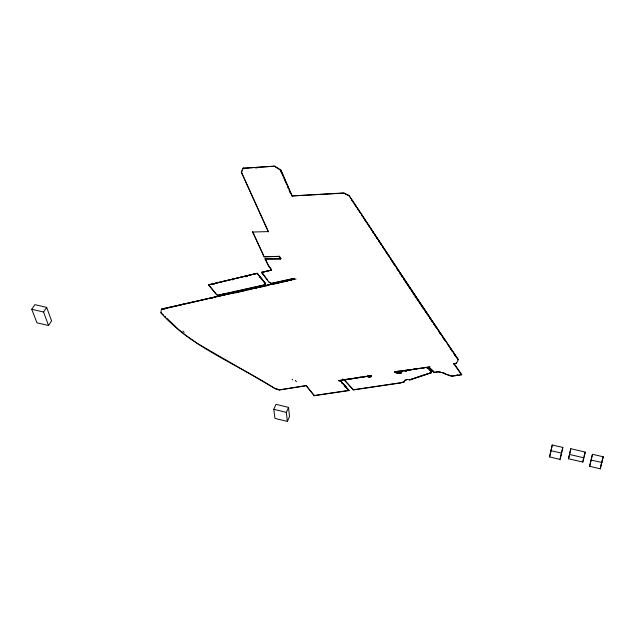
<?xml version="1.0" encoding="UTF-8"?>
<svg xmlns="http://www.w3.org/2000/svg" width="635" height="635" viewBox="0 0 635 635"><rect width="100%" height="100%" fill="white"/><g stroke="black" fill="none" stroke-linecap="round" stroke-linejoin="round"><path stroke-width="0.95" d="M338.717 380.452L341.027 381.397L348.94 390.581L313.722 395.78L314.063 395.407L306.276 385.739L279.209 389.946L274.955 388.66C236.799 363.839 191.841 347.543 160.869 312.849L161.441 309.11L294.354 279.13L293.87 278.471L271.129 283.496L269.049 282.273L261.564 272.478L271.693 269.891L268.28 265.113L265.152 258.675L281.107 258.667M400.725 382.714L353.346 389.747L345.075 380.762L353.266 389.946L400.645 382.953L404.582 381.675L404.424 380.587L407.781 379.412L409.678 379.944L431.141 372.856L431.371 371.546L427.752 367.919L426.228 367.435L402.272 371.11L401.368 372.872L397.351 373.253L395.002 372.435L394.7 371.8L395.073 372.229M431.371 371.546L431.141 372.856M265.025 284.893L265.366 283.337L257.286 273.288L208.574 284.972L216.432 294.64L217.956 295.458L265.025 284.893L265.366 283.337M600.273 468.828L603.25 456.756L592.447 454.311L589.645 466.304L600.273 468.828L601.194 464.01M589.645 466.304L592.447 454.311M582.787 462.034L585.287 452.112L570.794 448.707L568.539 458.787L582.787 462.034L583.573 458.2M212.646 284.512L212.796 283.797L213.614 283.789L213.852 284.274L212.796 283.797L212.534 284.282L213.614 283.789L213.971 284.504M549.6 456.93L552.228 445.016L562.84 447.413L560.046 459.415L549.6 456.93L552.228 445.016M461.685 374.952L453.652 363.657L454.342 363.855L461.756 374.737L451.779 376.237C445.921 375.007 440.634 370.364 434.364 372.539L429.435 368.109L429.752 366.768M568.539 458.787L570.794 448.707M560.046 459.415L562.84 447.413M245.856 276.773L246.015 276.098L246.761 276.066L245.753 276.606L246.761 276.066M345.559 387.255L345.456 386.223L344.726 386.215L345.734 386.818L344.726 386.215M601.647 462.145L603.25 456.756M405.106 371.292L405.305 370.657L406.122 370.689L406.479 371.118L405.305 370.657L405.154 371.062L406.122 370.689L406.432 371.34M458.192 359.799L453.874 353.409M437.555 329.295L349.163 195.882L343.757 193.175L292.148 195.937L343.86 192.945L349.258 195.675L407.194 283.813L458.295 359.64L409.543 287.647M583.97 456.279L585.287 452.112M456.406 363.268L458.367 359.426M456.621 363.156L453.581 363.863M443.087 372.793L445.937 374.142L443.159 372.57M434.364 372.539L429.435 368.109M429.57 367.601L432.887 370.935M431.292 371.785L427.752 367.919M409.678 379.944L431.221 372.618L409.75 379.738M407.067 379.452L404.495 380.381M404.424 380.587L404.654 381.468M404.582 381.675L400.717 382.746M401.368 372.872L400.566 372.721L400.979 373.245M241.379 172.196L268.375 231.775L241.379 172.196L242.824 168.291L274.661 166.172L280.853 170.053L292.148 195.937M398.939 372.896L395.002 372.435M397.629 371.324L399.193 371.11M397.351 373.253L401.447 372.65M369.618 376.896L367.808 376.253L345.638 379.817L345.075 380.762M367.721 376.484L369.284 377.174L371.142 376.706L371.443 375.42M371.142 376.706L369.284 377.174M368.784 375.825L368.173 375.364M345.638 379.817L345.154 380.563M348.94 390.581L341.035 381.373L349.02 390.382M340.947 381.603L338.765 380.508L349.337 378.857M314.063 395.407L306.276 385.739M287.369 421.434L289.512 416.449L288.528 407.376L276.003 404.328L273.788 409.313L274.939 418.37L287.369 421.434L286.353 412.385L288.528 407.376M279.209 389.946L305.387 385.699M348.401 195.231L348.678 195.659M161.441 309.11L294.354 279.13M271.129 283.496L294.005 278.416M261.564 272.478L271.582 270.121L268.16 265.343L265.033 258.905L280.662 258.897L279.535 256.437M268.311 285.393L268.049 285.044L216.543 296.672M269.51 284.726L294.711 279.059M263.731 255.699L252.619 231.815L264.041 256.786L279.678 256.31M271.582 270.121L261.66 272.28L264.565 276.114M264.041 256.786L279.551 256.405M208.574 284.972L257.286 273.288M257.485 273.558L255.453 273.733M265.033 258.905L280.765 258.699M252.5 232.045L268.478 231.577M232.41 279.987L232.704 279.44M214.979 297.021L215.527 297.378M216.432 294.64L218.075 295.235L265.136 284.663M217.956 295.458L223.837 293.775M292.044 196.136L280.853 170.053M242.824 168.291L274.661 166.172M181.404 305.117L181.015 304.689M181.213 304.641L187.222 303.562M241.832 171.069L242.483 170.998M243.427 168.243L243.713 168.918M161.401 309.491L179.387 305.348M48.538 325.509L51.57 320.865L46.665 307.372L34.877 304.633L31.75 309.269L36.949 322.81L48.538 325.509L43.569 312.031L46.665 307.372M213.614 283.789L213.312 284.21L212.796 283.797M314.158 395.184L313.801 395.581L349.028 390.35M345.115 386.54L345.456 386.223L345.734 386.818L345.178 387.175L345.456 386.223M279.44 256.643L280.662 258.897M345.17 386.929L345.734 386.667M455.962 375.483L457.486 374.809M259.286 277.13L259.715 277.011M273.526 284.194L291.362 280.067M293.227 279.654L296.045 278.987M162.338 309.475L165.235 308.816M162.576 309.428L162.536 308.848M189.143 303.141L214.987 297.013M234.982 292.957L246.412 290.362M248.309 289.941L252.127 289.06M254.024 288.647L257.842 287.758M259.739 287.345L263.557 286.464M265.454 286.044L267.367 285.599M209.844 298.664L212.685 298.021M351.258 378.563L353.187 378.262M355.108 377.96L357.029 377.666M358.95 377.365L360.87 377.063M362.799 376.769L365.681 376.317M367.601 376.015L370.483 375.571M395.541 371.673L407.654 369.967M338.685 380.706L371.372 375.626M394.629 372.007L429.712 366.935L422.997 367.855M405.138 370.697L411.853 369.641M413.758 369.38L416.647 368.903M418.552 368.641L420.481 368.316M346.678 379.476L348.615 379.159M350.52 378.897L352.449 378.571M354.362 378.317L357.251 377.849M359.156 377.587L361.093 377.269M362.998 377.007L365.895 376.539M409.575 369.697L411.488 369.435M413.409 369.173L416.282 368.776M453.652 363.657L456.581 363.244M446.865 374.436L451.85 376.015L459.954 374.975M244.848 168.593L247.745 168.402M255.437 167.965L257.365 167.838M367.459 376.642L368.443 377.095M245.237 276.146L247.015 276.368M440.706 372.118L438.229 371.721L434.435 372.332L429.506 367.895M550.918 450.699L561.57 453.128M591.296 460.089L602.139 462.558M246.015 276.098L246.951 276.55M31.75 309.269L43.569 312.031M569.555 454.438L584.105 457.883M273.788 409.313L286.353 412.385M279.305 389.739L275.042 388.461L197.271 343.376L186.118 335.653M426.148 367.673L427.665 368.157M395.089 372.197L397.439 373.015M341.765 382.929L342.289 383.222M269.169 282.043L271.224 283.297M341.701 382.841L342.249 383.167M274.55 166.378L280.741 170.251M182.848 331.137L184.221 332.24M185.38 335.082L178.824 329.763L166.695 318.127M160.98 312.65L163.83 315.397M405.305 370.657L405.701 371.054M165.163 316.381L165.632 316.881M180.681 305.284L180.324 305.141M292.156 379.309L292.648 379.913M295.283 380.373L296.402 381.738M216.059 293.791L208.693 284.75L257.278 273.304L265.359 283.369M257.175 273.518L265.255 283.567M267.43 279.837L261.676 272.248M342.979 379.19L343.408 379.778L342.638 379.047M293.775 278.67L294.259 279.329M351.401 199.652L353.028 202.081M354.124 203.668L356.838 207.693M357.934 209.288L360.64 213.312M361.736 214.908L441.984 335.867L439.214 331.764M361.474 214.971L362.553 216.598M364.196 218.988L366.363 222.21M443.079 337.487L445.77 341.487M447.397 343.86L452.795 351.838M442.833 337.534L444.46 339.963M451.001 349.583L452.08 351.211M453.723 353.6L455.898 356.83M408.543 286.52L410.194 289.004M411.305 290.632L418.489 301.355M420.711 304.625L422.918 307.943M424.585 310.388L427.339 314.523M429.562 317.802L431.768 321.112M433.991 324.382L435.65 326.858M438.968 331.795L440.063 333.462M418.235 300.831L420.378 304.046M421.989 306.451L423.537 308.761M369.094 226.211L370.165 227.878M371.253 229.505L373.396 232.831M375.023 235.283L377.174 238.601M378.801 241.062L380.952 244.372M382.572 246.84L384.183 249.333M385.81 251.793L387.961 255.111M390.668 259.223L394.986 265.859M396.621 268.319L398.78 271.645M399.867 273.288L402.566 277.439M403.662 279.075L407.98 285.71M286.496 184.102L280.21 169.616L281.329 172.347M287.242 185.864L288.338 188.547M289.084 190.309L290.187 192.992M405.789 370.697L405.884 371.348M246.316 276.161L246.332 276.884M267.486 270.891L267.462 271.74L267.486 270.883M243.713 168.211L243.888 168.648L243.713 168.211"/></g></svg>
